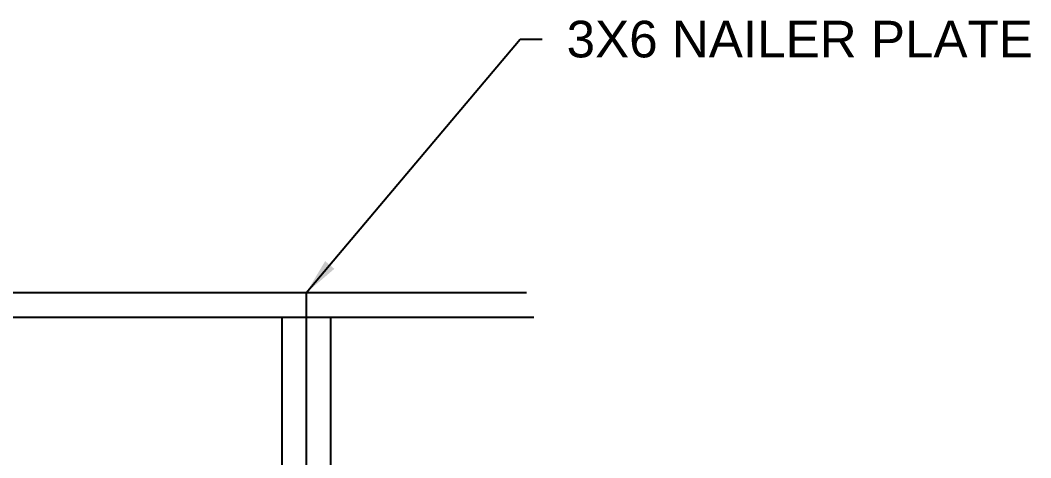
# Model space of a CAD drawing. Header units: inches. Extents: x -1316 to 22433, y -200 to 8737.
# Drawn here: x 232.7 to 294.8, y 637.3 to 664.2 of the extents above; entities that cross this region are included whole.
import ezdxf

# ---------------------------------------------------------------- set-up
doc = ezdxf.new("R2010")
doc.units = ezdxf.units.IN
doc.header["$LTSCALE"] = 10
doc.header["$MEASUREMENT"] = 0
doc.layers.get('0').update_dxf_attribs({"linetype": 'CONTINUOUS'})
for name, color, linetype in [('S-ROOF', 2, 'CONTINUOUS'), ('S-TXT', 222, 'CONTINUOUS'), ('S-WALL', 6, 'CONTINUOUS')]:
    doc.layers.add(name, color=color, linetype=linetype)
doc.styles.add('style1', font='arial.ttf')
doc.dimstyles.new('1-2', dxfattribs={"dimtxt": 2.25, "dimasz": 2.25, "dimexe": 0.18, "dimexo": 1.5, "dimgap": 1.5, "dimtad": 0, "dimdec": 4, "dimrnd": 0.0625, "dimzin": 0, "dimdsep": 46, "dimlunit": 4, "dimtxsty": 'style1', "dimcen": 0.09, "dimazin": 0, "dimtfac": 1, "dimtdec": 4, "dimtofl": 0, "dimtmove": 0, "dimatfit": 0, "dimfxl": 1, "dimtolj": 1, "dimtzin": 0, "dimarcsym": 0})

# ---------------------------------------------------------------- blocks, each defined once
blk = doc.blocks.new('EH CRLSP')
at = {"layer": 'S-WALL'}
for p, q in [((13.543, 0), (-108.105, 0)), ((0, 0), (0, -93.5)), ((0, 0), (0, -95)), ((13.984, -1.5), (-108.546, -1.5)), ((-1.5, -1.5), (-1.5, -93.5)), ((1.5, -1.5), (1.5, -93.5))]:
    blk.add_line(p, q, dxfattribs=at)
at = {"layer": 'S-TXT', "insert": (15.999, 16.719), "char_height": 2.25, "attachment_point": 1, "style": 'style1'}
blk.add_mtext('\\A1;3X6 NAILER PLATE', dxfattribs=at)
at = {"layer": 'S-TXT', "annotation_type": 0, "has_hookline": 1, "hookline_direction": 0, "text_width": 28.351}
blk.add_leader([(0, 0), (13.148, 15.594), (14.499, 15.594)], dimstyle='1-2', override={"dimgap": 1.5, "dimtad": 0}, dxfattribs=at)
blk = doc.blocks.new('*U666')
blk.add_blockref('EH CRLSP', (-30.609, 110.785))

msp = doc.modelspace()

# ---------------------------------------------------------------- block references
at = {"layer": 'S-ROOF'}
msp.add_blockref('*U666', (280.85632, 536.68049), dxfattribs=at)

doc.saveas('drawing.dxf')
